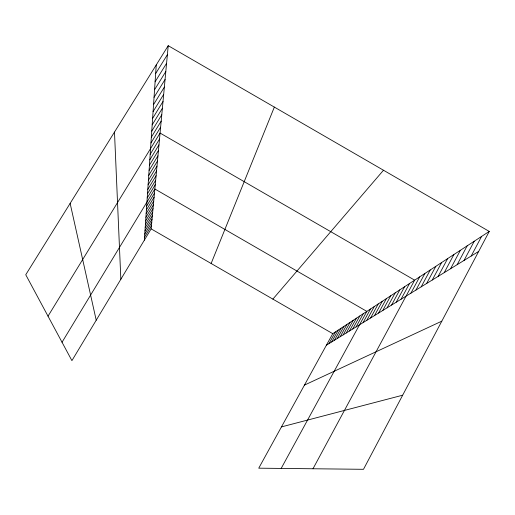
<?xml version="1.0" encoding="UTF-8"?>
<svg xmlns="http://www.w3.org/2000/svg" width="515" height="515" viewBox="0 0 515 515"><rect width="100%" height="100%" fill="white"/><g stroke="black" fill="none" stroke-linecap="round" stroke-linejoin="round"><path stroke-width="0.77" d="M144.348 240.17L156.245 64.948M168.218 45.693L25.75 274.746L71.913 360.635L151.14 228.872L168.218 45.693L489.25 231.428L363.487 469.307L258.742 468.18L332.748 333.662L489.25 231.428M211.131 263.487L274.341 107.094M464.034 260.442L474.225 241.245M471.199 256.026L481.577 236.436M450.567 268.733L460.404 250.271M457.166 264.671L467.169 245.848M438.143 276.388L447.644 258.607M444.233 272.635L453.895 254.519M421.206 286.816L430.25 269.969M426.639 283.469L435.832 266.326M432.278 279.993L441.625 262.541M312.991 468.766L414.652 280.16L160.075 133.057L48.017 316.178M410.906 293.157L419.667 276.883M415.959 290.048L424.862 273.491M391.58 305.06L399.807 289.855M396.228 302.196L404.584 286.739M401.037 299.234L409.528 283.507M374.514 315.566L382.259 301.32M378.57 313.069L386.43 298.597M382.761 310.487L390.737 295.777M387.093 307.822L395.198 292.868M281.177 468.418L366.847 311.388L154.861 188.992L62.032 342.256M363.101 322.596L370.523 308.987M366.789 320.33L374.308 306.509M370.588 317.987L378.222 303.953M343.19 334.859L350.033 322.371M346.273 332.96L353.2 320.298M349.44 331.01L356.464 318.167M352.704 329.001L359.824 315.978M356.065 326.928L363.281 313.712M329.014 343.589L335.439 331.905M331.699 341.934L338.201 330.102M334.454 340.241L341.039 328.248M337.286 338.497L343.956 326.343M340.196 336.701L346.949 324.386M145.655 220.871L153.026 208.659M145.423 224.315L152.691 212.264M145.198 227.662L152.363 215.772M144.972 230.913L152.041 219.178M144.76 234.087L151.732 222.499M144.548 237.17L151.436 225.725M146.659 206.064L154.468 193.164M146.402 209.933L154.094 197.213M146.144 213.686L153.728 201.14M145.899 217.33L153.367 204.957M148.101 184.846L156.541 170.967M147.799 189.366L156.096 175.686M147.496 193.737L155.672 180.263M147.213 197.972L155.26 184.698M149.434 165.218L158.453 150.432M149.086 170.375L157.951 155.826M148.745 175.364L157.461 161.041M148.417 180.186L156.991 166.088M150.947 142.983L160.622 127.186M150.174 154.339L159.515 139.056M149.801 159.875L158.974 144.844M152.176 124.875L162.386 108.266M151.751 131.132L161.774 114.8M151.339 137.164L161.189 121.102M153.547 104.616L164.356 87.106M153.071 111.633L163.673 94.432M152.614 118.379L163.017 101.481M154.558 89.726L165.804 71.559M154.043 97.322L165.064 79.49M155.659 73.561L167.381 54.687M155.099 81.814L166.577 63.3M272.873 299.118L383.488 170.24M326.401 345.198L478.68 251.423M304.449 385.098L441.812 321.16M281.454 426.903L402.659 395.205M151.14 228.872L332.748 333.662M70.137 203.386L96.221 320.208M114.485 132.085L120.845 279.252"/></g></svg>
